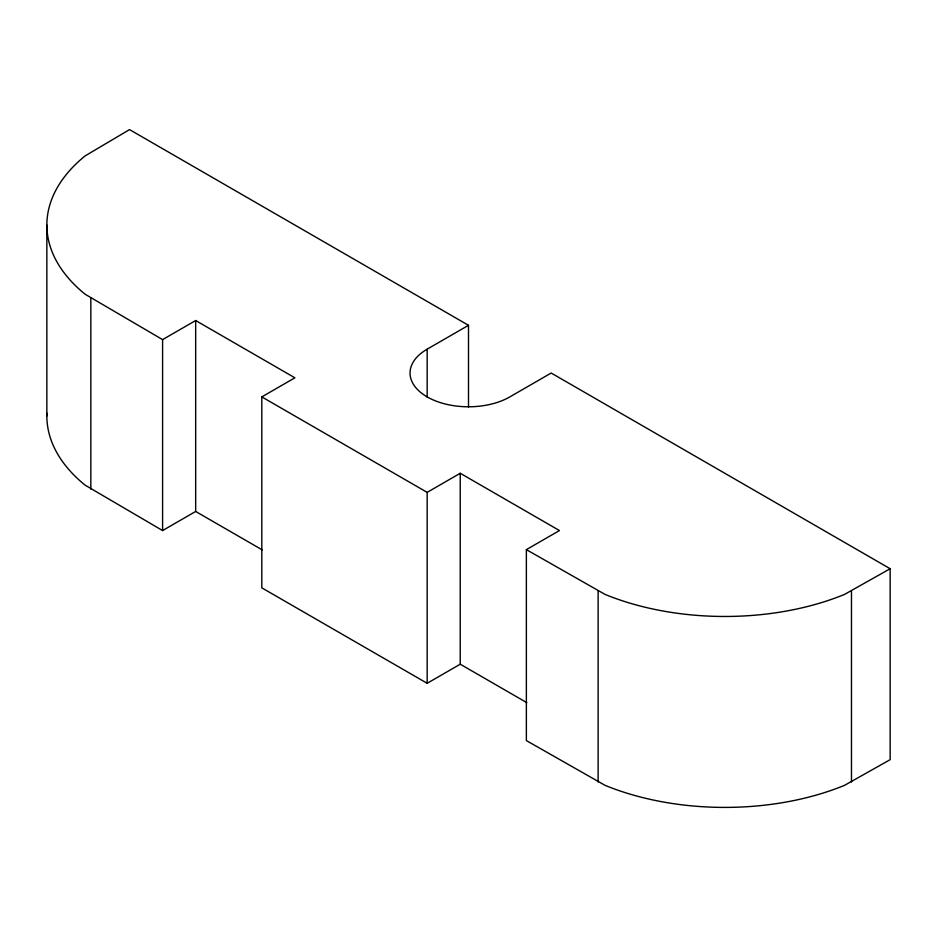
<?xml version="1.0" encoding="UTF-8"?>
<svg xmlns="http://www.w3.org/2000/svg" width="937" height="937" viewBox="0 0 937 937"><rect width="100%" height="100%" fill="white"/><g stroke="black" fill="none" stroke-linecap="round" stroke-linejoin="round"><path stroke-width="1.41" d="M468.5 406.916L468.5 325.303L129.529 129.599L85.103 155.905A206.69 119.327 0 0 0 85.103 294.218L162.593 339.616L195.669 320.524L294.874 377.81L261.81 396.901L261.81 587.839L427.167 683.296L460.231 664.204L526.793 702.633M427.167 397.265L427.167 349.161L468.5 325.303M46.909 413.17A206.69 119.327 0 0 0 85.103 485.155L162.593 530.553L195.669 511.461L262.231 549.89M261.81 396.901L427.167 492.37L460.231 473.267L559.448 530.553L526.371 549.644L526.371 740.581L605.009 785.323A206.69 119.327 0 0 0 844.588 785.323L890.15 759.673L890.15 568.736L551.179 373.031L509.833 396.901A58.457 33.755 0 0 1 427.167 396.901A58.457 33.755 0 0 1 427.167 349.161M526.371 549.644L605.009 594.386A206.69 119.327 0 0 0 844.588 594.386L890.15 568.736M851.475 591.071L851.475 782.008M598.122 591.071L598.122 782.008M460.231 473.267L460.231 664.204M427.167 492.37L427.167 683.296M195.669 320.524L195.669 511.461M162.593 339.616L162.593 530.553M90.842 298.2L90.842 489.126M46.85 225.056L46.85 415.993"/></g></svg>
